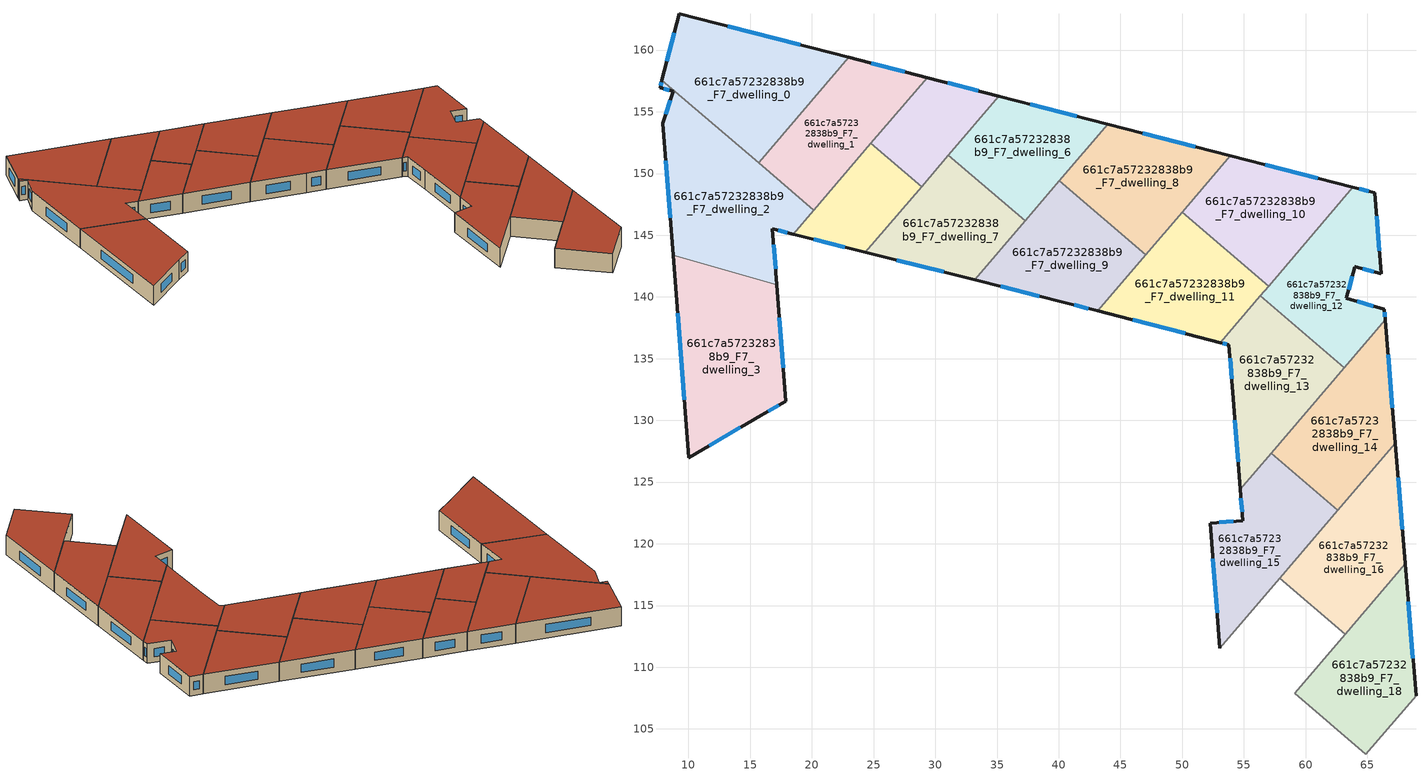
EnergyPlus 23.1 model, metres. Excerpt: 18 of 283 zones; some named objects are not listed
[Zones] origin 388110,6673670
661c7a57232838b9_F7_dwelling_0
 floor to 661c7a57232838b9_F6_dwelling_0 (EU_floor_Construction): 23,159.41 15.7,150.85 7.85,157.55 9.24,162.95 z21
 wall outside (EU_wall_Construction): 23,159.41 9.24,162.95 7.85,157.55 z21:24
 wall to 661c7a57232838b9_F7_dwelling_1 (EU_wall_Construction): 15.7,150.85 23,159.41 z21:24
 wall to 661c7a57232838b9_F7_dwelling_2 (EU_wall_Construction): 7.85,157.55 15.7,150.85 z21:24
 window (EU_Window_Construction): 19.07,160.42 13.18,161.94 / 8.85,161.41 8.25,159.1 z21.86:23.14
 roof outside (EU_roof_Construction): 15.7,150.85 23,159.41 9.24,162.95 7.85,157.55 z24
661c7a57232838b9_F7_dwelling_1
 floor to 661c7a57232838b9_F6_dwelling_1 (EU_floor_Construction): 29.34,157.77 20.16,147.04 15.7,150.85 23,159.41 z21
 wall outside (EU_wall_Construction): 29.34,157.77 23,159.41 z21:24
 wall to 661c7a57232838b9_F7_dwelling_5 (EU_wall_Construction): 20.16,147.04 24.78,152.44 z21:24
 wall to 661c7a57232838b9_F7_dwelling_2 (EU_wall_Construction): 15.7,150.85 20.16,147.04 z21:24
 wall to 661c7a57232838b9_F7_dwelling_4 (EU_wall_Construction): 24.78,152.44 29.34,157.77 z21:24
 window (EU_Window_Construction): 27.53,158.24 24.81,158.94 z21.86:23.14
 roof outside (EU_roof_Construction): 20.16,147.04 29.34,157.77 23,159.41 15.7,150.85 z24
661c7a57232838b9_F7_dwelling_10
 floor to 661c7a57232838b9_F6_dwelling_10 (EU_floor_Construction): 63.83,148.88 57,140.88 49.99,146.87 53.89,151.44 z21
 wall outside (EU_wall_Construction): 63.83,148.88 53.89,151.44 z21:24
 wall to 661c7a57232838b9_F7_dwelling_11 (EU_wall_Construction): 49.99,146.87 57,140.88 z21:24
 wall to 661c7a57232838b9_F7_dwelling_12 (EU_wall_Construction): 57,140.88 63.83,148.88 z21:24
 wall to 661c7a57232838b9_F7_dwelling_8 (EU_wall_Construction): 53.89,151.44 49.99,146.87 z21:24
 window (EU_Window_Construction): 60.99,149.61 56.73,150.71 z21.86:23.14
 roof outside (EU_roof_Construction): 57,140.88 63.83,148.88 53.89,151.44 49.99,146.87 z24
661c7a57232838b9_F7_dwelling_11
 floor to 661c7a57232838b9_F6_dwelling_11 (EU_floor_Construction): 57,140.88 53.09,136.31 43.15,138.87 49.99,146.87 z21
 wall outside (EU_wall_Construction): 43.15,138.87 53.09,136.31 z21:24
 wall to 661c7a57232838b9_F7_dwelling_13 (EU_wall_Construction): 53.09,136.31 56.32,140.09 z21:24
 wall to 661c7a57232838b9_F7_dwelling_9 (EU_wall_Construction): 47.05,143.44 43.15,138.87 z21:24
 wall to 661c7a57232838b9_F7_dwelling_12 (EU_wall_Construction): 56.32,140.09 57,140.88 z21:24
 wall to 661c7a57232838b9_F7_dwelling_8 (EU_wall_Construction): 49.99,146.87 47.05,143.44 z21:24
 window (EU_Window_Construction): 45.99,138.14 50.25,137.04 z21.86:23.14
 roof outside (EU_roof_Construction): 53.09,136.31 57,140.88 49.99,146.87 43.15,138.87 z24
661c7a57232838b9_F7_dwelling_12
 floor to 661c7a57232838b9_F6_dwelling_12 (EU_floor_Construction): 65.6,148.42 66.14,141.86 64.01,142.43 63.98,142.44 63.97,142.39 63.3,139.88 66.37,139.01 66.44,138.16 63.12,134.28 56.32,140.09 63.83,148.88 z21
 wall outside (EU_wall_Construction): 66.44,138.16 66.37,139.01 63.3,139.88 63.97,142.39 63.98,142.44 64.01,142.43 66.14,141.86 65.6,148.42 63.83,148.88 z21:24
 wall to 661c7a57232838b9_F7_dwelling_13 (EU_wall_Construction): 56.32,140.09 63.12,134.28 z21:24
 wall to 661c7a57232838b9_F7_dwelling_14 (EU_wall_Construction): 63.12,134.28 66.44,138.16 z21:24
 window (EU_Window_Construction): 65.09,148.55 64.34,148.75 / 65.98,143.74 65.75,146.55 / 64.62,142.27 65.53,142.02 / 63.49,140.6 63.78,141.67 / 65.49,139.26 64.18,139.63 / 66.42,138.41 66.39,138.77 z21.86:23.14
 roof outside (EU_roof_Construction): 63.12,134.28 66.44,138.16 66.37,139.01 63.3,139.88 63.97,142.39 63.98,142.44 64.01,142.43 66.14,141.86 65.6,148.42 63.83,148.88 56.32,140.09 z24
661c7a57232838b9_F7_dwelling_13
 floor to 661c7a57232838b9_F6_dwelling_13 (EU_floor_Construction): 63.12,134.28 54.7,124.43 54.09,132.26 53.79,136.13 53.09,136.31 56.32,140.09 z21
 wall outside (EU_wall_Construction): 53.09,136.31 53.79,136.13 54.09,132.26 54.7,124.43 z21:24
 wall to 661c7a57232838b9_F7_dwelling_15 (EU_wall_Construction): 54.7,124.43 57.2,127.34 z21:24
 wall to 661c7a57232838b9_F7_dwelling_14 (EU_wall_Construction): 57.2,127.34 63.12,134.28 z21:24
 window (EU_Window_Construction): 53.87,135.02 54,133.36 / 53.29,136.26 53.59,136.18 / 54.26,130.02 54.53,126.66 z21.86:23.14
 roof outside (EU_roof_Construction): 54.7,124.43 63.12,134.28 56.32,140.09 53.09,136.31 53.79,136.13 54.09,132.26 z24
661c7a57232838b9_F7_dwelling_14
 floor to 661c7a57232838b9_F6_dwelling_14 (EU_floor_Construction): 66.44,138.16 67.26,128.15 62.61,122.71 57.2,127.34 z21
 wall outside (EU_wall_Construction): 67.26,128.15 66.44,138.16 z21:24
 wall to 661c7a57232838b9_F7_dwelling_15 (EU_wall_Construction): 57.2,127.34 62.61,122.71 z21:24
 wall to 661c7a57232838b9_F7_dwelling_16 (EU_wall_Construction): 62.61,122.71 67.26,128.15 z21:24
 window (EU_Window_Construction): 67.03,131.01 66.67,135.3 z21.86:23.14
 roof outside (EU_roof_Construction): 62.61,122.71 67.26,128.15 66.44,138.16 57.2,127.34 z24
661c7a57232838b9_F7_dwelling_15
 floor to 661c7a57232838b9_F6_dwelling_15 (EU_floor_Construction): 62.61,122.71 53.06,111.53 52.26,121.67 54.9,121.88 54.7,124.43 57.2,127.34 z21
 wall outside (EU_wall_Construction): 54.7,124.43 54.9,121.88 52.26,121.67 53.06,111.53 z21:24
 wall to 661c7a57232838b9_F7_dwelling_17 (EU_wall_Construction): 53.06,111.53 57.9,117.2 z21:24
 wall to 661c7a57232838b9_F7_dwelling_16 (EU_wall_Construction): 57.9,117.2 62.61,122.71 z21:24
 window (EU_Window_Construction): 54.15,121.82 53.02,121.73 / 54.76,123.7 54.85,122.61 / 52.49,118.77 52.83,114.42 z21.86:23.14
 roof outside (EU_roof_Construction): 53.06,111.53 62.61,122.71 57.2,127.34 54.7,124.43 54.9,121.88 52.26,121.67 z24
661c7a57232838b9_F7_dwelling_16
 floor to 661c7a57232838b9_F6_dwelling_16 (EU_floor_Construction): 67.26,128.15 68.06,118.37 63.2,112.68 57.9,117.2 z21
 wall outside (EU_wall_Construction): 68.06,118.37 67.26,128.15 z21:24
 wall to 661c7a57232838b9_F7_dwelling_18 (EU_wall_Construction): 63.2,112.68 68.06,118.37 z21:24
 wall to 661c7a57232838b9_F7_dwelling_17 (EU_wall_Construction): 57.9,117.2 63.2,112.68 z21:24
 window (EU_Window_Construction): 67.83,121.17 67.49,125.36 z21.86:23.14
 roof outside (EU_roof_Construction): 63.2,112.68 68.06,118.37 67.26,128.15 57.9,117.2 z24
661c7a57232838b9_F7_dwelling_18
 floor to 661c7a57232838b9_F6_dwelling_18 (EU_floor_Construction): 68.06,118.37 68.94,107.68 64.89,102.94 59.1,107.88 z21
 wall outside (EU_wall_Construction): 68.94,107.68 68.06,118.37 z21:24
 wall to 661c7a57232838b9_F7_dwelling_19 (EU_wall_Construction): 59.1,107.88 64.89,102.94 z21:24
 wall to 661c7a57232838b9_F7_dwelling_20 (EU_wall_Construction): 64.89,102.94 68.94,107.68 z21:24
 wall to 661c7a57232838b9_F7_dwelling_17 (EU_wall_Construction): 63.2,112.68 59.1,107.89 z21:24
 window (EU_Window_Construction): 68.69,110.74 68.31,115.32 z21.86:23.14
 roof outside (EU_roof_Construction): 64.89,102.94 68.94,107.68 68.06,118.37 59.1,107.88 z24
661c7a57232838b9_F7_dwelling_2
 floor to 661c7a57232838b9_F6_dwelling_2 (EU_floor_Construction): 20.16,147.04 18.49,145.08 16.8,145.5 17.16,141 8.75,143.36 7.91,154.09 8.76,156.66 7.69,156.93 7.85,157.55 z21
 wall outside (EU_wall_Construction): 7.85,157.55 7.69,156.93 8.76,156.66 7.91,154.09 8.75,143.36 / 17.16,141 16.8,145.5 18.49,145.08 z21:24
 wall to 661c7a57232838b9_F7_dwelling_3 (EU_wall_Construction): 8.75,143.36 17.16,141 z21:24
 wall to 661c7a57232838b9_F7_dwelling_5 (EU_wall_Construction): 18.49,145.08 20.16,147.03 z21:24
 window (EU_Window_Construction): 8.52,155.92 8.15,154.82 / 8,156.85 8.45,156.74 / 7.81,157.38 7.74,157.11 / 17.29,145.38 18.01,145.2 / 17.06,142.29 16.91,144.22 / 8.15,151.02 8.51,146.43 z21.86:23.14
 roof outside (EU_roof_Construction): 17.16,141 16.8,145.5 18.49,145.08 20.16,147.04 7.85,157.55 7.69,156.93 8.76,156.66 7.91,154.09 8.75,143.36 z24
661c7a57232838b9_F7_dwelling_3
 floor to 661c7a57232838b9_F6_dwelling_3 (EU_floor_Construction): 17.16,141 17.89,131.55 15.88,130.43 10.03,126.97 8.75,143.36 z21
 wall outside (EU_wall_Construction): 8.75,143.36 10.03,126.97 15.88,130.43 17.89,131.55 17.16,141 z21:24
 window (EU_Window_Construction): 16.45,130.75 17.32,131.23 / 11.7,127.96 14.2,129.44 / 9.12,138.68 9.66,131.65 / 17.68,134.25 17.37,138.3 z21.86:23.14
 roof outside (EU_roof_Construction): 15.88,130.43 17.89,131.55 17.16,141 8.75,143.36 10.03,126.97 z24
661c7a57232838b9_F7_dwelling_4
 floor to 661c7a57232838b9_F6_dwelling_4 (EU_floor_Construction): 35.15,156.27 28.88,148.93 24.78,152.44 29.34,157.77 z21
 wall outside (EU_wall_Construction): 35.15,156.27 29.34,157.77 z21:24
 wall to 661c7a57232838b9_F7_dwelling_5 (EU_wall_Construction): 24.78,152.44 28.88,148.93 z21:24
 wall to 661c7a57232838b9_F7_dwelling_6 (EU_wall_Construction): 31.05,151.48 35.15,156.27 z21:24
 wall to 661c7a57232838b9_F7_dwelling_7 (EU_wall_Construction): 28.88,148.93 31.05,151.48 z21:24
 window (EU_Window_Construction): 33.49,156.7 31,157.34 z21.86:23.14
 roof outside (EU_roof_Construction): 28.88,148.93 35.15,156.27 29.34,157.77 24.78,152.44 z24
661c7a57232838b9_F7_dwelling_5
 floor to 661c7a57232838b9_F6_dwelling_5 (EU_floor_Construction): 28.88,148.93 24.33,143.61 18.49,145.08 24.78,152.44 z21
 wall outside (EU_wall_Construction): 18.49,145.08 24.33,143.61 z21:24
 wall to 661c7a57232838b9_F7_dwelling_7 (EU_wall_Construction): 24.33,143.61 28.88,148.93 z21:24
 window (EU_Window_Construction): 20.16,144.66 22.66,144.03 z21.86:23.14
 roof outside (EU_roof_Construction): 24.33,143.61 28.88,148.93 24.78,152.44 18.49,145.08 z24
661c7a57232838b9_F7_dwelling_6
 floor to 661c7a57232838b9_F6_dwelling_6 (EU_floor_Construction): 43.97,154 37.27,146.16 31.05,151.48 35.15,156.27 z21
 wall outside (EU_wall_Construction): 43.97,154 35.15,156.27 z21:24
 wall to 661c7a57232838b9_F7_dwelling_7 (EU_wall_Construction): 31.05,151.48 37.27,146.16 z21:24
 wall to 661c7a57232838b9_F7_dwelling_8 (EU_wall_Construction): 40.05,149.42 43.97,154 z21:24
 wall to 661c7a57232838b9_F7_dwelling_9 (EU_wall_Construction): 37.27,146.16 40.05,149.42 z21:24
 window (EU_Window_Construction): 41.45,154.65 37.67,155.62 z21.86:23.14
 roof outside (EU_roof_Construction): 37.27,146.16 43.97,154 35.15,156.27 31.05,151.48 z24
661c7a57232838b9_F7_dwelling_7
 floor to 661c7a57232838b9_F6_dwelling_7 (EU_floor_Construction): 37.27,146.16 33.19,141.39 24.33,143.61 31.05,151.48 z21
 wall outside (EU_wall_Construction): 24.33,143.61 33.19,141.39 z21:24
 wall to 661c7a57232838b9_F7_dwelling_9 (EU_wall_Construction): 33.19,141.39 37.27,146.16 z21:24
 window (EU_Window_Construction): 26.86,142.98 30.66,142.02 z21.86:23.14
 roof outside (EU_roof_Construction): 33.19,141.39 37.27,146.16 31.05,151.48 24.33,143.61 z24
661c7a57232838b9_F7_dwelling_8
 floor to 661c7a57232838b9_F6_dwelling_8 (EU_floor_Construction): 53.89,151.44 47.05,143.44 40.05,149.42 43.97,154 z21
 wall outside (EU_wall_Construction): 53.89,151.44 43.97,154 z21:24
 wall to 661c7a57232838b9_F7_dwelling_9 (EU_wall_Construction): 40.05,149.42 47.05,143.44 z21:24
 window (EU_Window_Construction): 51.06,152.17 46.8,153.27 z21.86:23.14
 roof outside (EU_roof_Construction): 47.05,143.44 53.89,151.44 43.97,154 40.05,149.42 z24
661c7a57232838b9_F7_dwelling_9
 floor to 661c7a57232838b9_F6_dwelling_9 (EU_floor_Construction): 47.05,143.44 43.15,138.87 40.51,139.55 33.19,141.39 40.05,149.42 z21
 wall outside (EU_wall_Construction): 33.19,141.39 40.51,139.55 43.15,138.87 z21:24
 window (EU_Window_Construction): 41.27,139.35 42.4,139.06 / 35.28,140.86 38.42,140.07 z21.86:23.14
 roof outside (EU_roof_Construction): 43.15,138.87 47.05,143.44 40.05,149.42 33.19,141.39 40.51,139.55 z24
[Building]
EU S2 Campaign: North Axis=0; Terrain=City; Solar Distribution=FullExterior
[Site:Location]
Helsinki-Vantaa.AP: Latitude=60.317; Longitude=24.963; Time Zone=2; Elevation=54.6
[SizingPeriod:WeatherFileDays]
AnnualSizingPeriod: Begin Month=1; Begin Day of Month=1; End Month=12; End Day of Month=31; Day of Week for Start Day=Monday; Use Weather File Daylight Saving Period=No; Use Weather File Rain and Snow Indicators=No
[MATERIAL]
EU_InternalMass_Material: Roughness=MediumRough; Thickness=0.1; Conductivity=1; Density=1800; Specific Heat=900; Thermal Absorptance=0.9; Solar Absorptance=0.7; Visible Absorptance=0.7
[MATERIAL:NOMASS] Roughness=MediumRough; Thermal Absorptance=0.9; Solar Absorptance=0.7; Visible Absorptance=0.7
Name | Thermal Resistance
EU_wall_NoMass | 5.91765
EU_roof_NoMass | 11.1778
EU_floor_NoMass | 6.2875
[WINDOWMATERIAL:SIMPLEGLAZINGSYSTEM]
EU_Window_SimpleGlazing: UFactor=0.994035; Solar Heat Gain Coefficient=0.7; Visible Transmittance=0.7
[CONSTRUCTION]
EU_wall_Construction: EU_wall_NoMass
EU_roof_Construction: EU_roof_NoMass
EU_floor_Construction: EU_floor_NoMass
EU_Window_Construction: EU_Window_SimpleGlazing
EU_InternalMass_Construction: EU_InternalMass_Material
[ZONE] Type=1; Multiplier=1; Ceiling Height=autocalculate; Floor Area=autocalculate; Part of Total Floor Area=Yes
Name | Volume
661c7a57232838b9_F7_dwelling_0 | 292.928
661c7a57232838b9_F7_dwelling_1 | 223.657
661c7a57232838b9_F7_dwelling_10; 661c7a57232838b9_F7_dwelling_11 | 228.649
661c7a57232838b9_F7_dwelling_12 | 228.669
661c7a57232838b9_F7_dwelling_13 | 228.664
661c7a57232838b9_F7_dwelling_14 | 228.665
661c7a57232838b9_F7_dwelling_15 | 228.65
661c7a57232838b9_F7_dwelling_16 | 228.681
661c7a57232838b9_F7_dwelling_18 | 228.672
661c7a57232838b9_F7_dwelling_2 | 317.031
661c7a57232838b9_F7_dwelling_3 | 318.006
661c7a57232838b9_F7_dwelling_4 | 134.826
661c7a57232838b9_F7_dwelling_5 | 134.834
661c7a57232838b9_F7_dwelling_6 | 203.971
661c7a57232838b9_F7_dwelling_7 | 203.984
661c7a57232838b9_F7_dwelling_8 | 228.654
661c7a57232838b9_F7_dwelling_9 | 228.656
[INTERNALMASS] Construction=EU_InternalMass_Construction
Name | Zone or ZoneList | Surface Area
661c7a57232838b9_F7_dwelling_0_EU_InternalMass | 661c7a57232838b9_F7_dwelling_0 | 97.6416
661c7a57232838b9_F7_dwelling_1_EU_InternalMass | 661c7a57232838b9_F7_dwelling_1 | 74.5567
661c7a57232838b9_F7_dwelling_2_EU_InternalMass | 661c7a57232838b9_F7_dwelling_2 | 105.686
661c7a57232838b9_F7_dwelling_3_EU_InternalMass | 661c7a57232838b9_F7_dwelling_3 | 105.991
661c7a57232838b9_F7_dwelling_4_EU_InternalMass | 661c7a57232838b9_F7_dwelling_4 | 44.9412
661c7a57232838b9_F7_dwelling_5_EU_InternalMass | 661c7a57232838b9_F7_dwelling_5 | 44.9442
661c7a57232838b9_F7_dwelling_6_EU_InternalMass | 661c7a57232838b9_F7_dwelling_6 | 67.9872
661c7a57232838b9_F7_dwelling_7_EU_InternalMass | 661c7a57232838b9_F7_dwelling_7 | 67.9932
661c7a57232838b9_F7_dwelling_8_EU_InternalMass | 661c7a57232838b9_F7_dwelling_8 | 76.2191
661c7a57232838b9_F7_dwelling_9_EU_InternalMass | 661c7a57232838b9_F7_dwelling_9 | 76.222
661c7a57232838b9_F7_dwelling_10_EU_InternalMass | 661c7a57232838b9_F7_dwelling_10 | 76.2171
661c7a57232838b9_F7_dwelling_11_EU_InternalMass | 661c7a57232838b9_F7_dwelling_11 | 76.2164
661c7a57232838b9_F7_dwelling_12_EU_InternalMass | 661c7a57232838b9_F7_dwelling_12 | 76.2225
661c7a57232838b9_F7_dwelling_13_EU_InternalMass | 661c7a57232838b9_F7_dwelling_13 | 76.2212
661c7a57232838b9_F7_dwelling_14_EU_InternalMass | 661c7a57232838b9_F7_dwelling_14 | 76.2195
661c7a57232838b9_F7_dwelling_15_EU_InternalMass | 661c7a57232838b9_F7_dwelling_15 | 76.2178
661c7a57232838b9_F7_dwelling_16_EU_InternalMass | 661c7a57232838b9_F7_dwelling_16 | 76.2284
661c7a57232838b9_F7_dwelling_18_EU_InternalMass | 661c7a57232838b9_F7_dwelling_18 | 76.223
[OTHEREQUIPMENT] Fuel Type=Electricity; Design Level Calculation Method=Watts/Area; Power per Zone Floor Area=1; Fraction Latent=0; Fraction Radiant=0; Fraction Lost=0; Carbon Dioxide Generation Rate=0; EndUse Subcategory=EU_Step8_InternalGains
Name | Zone or ZoneList or Space or SpaceList | Schedule
EU_Step8_InternalGain_661c7a57232838b9_F7_dwelling_0_f000 | 661c7a57232838b9_F7_dwelling_0 | EU_Step8_GainSchedule_661c7a57232838b9_F7_dwelling_0_f000
EU_Step8_InternalGain_661c7a57232838b9_F7_dwelling_1_f000 | 661c7a57232838b9_F7_dwelling_1 | EU_Step8_GainSchedule_661c7a57232838b9_F7_dwelling_1_f000
EU_Step8_InternalGain_661c7a57232838b9_F7_dwelling_2_f000 | 661c7a57232838b9_F7_dwelling_2 | EU_Step8_GainSchedule_661c7a57232838b9_F7_dwelling_2_f000
EU_Step8_InternalGain_661c7a57232838b9_F7_dwelling_3_f000 | 661c7a57232838b9_F7_dwelling_3 | EU_Step8_GainSchedule_661c7a57232838b9_F7_dwelling_3_f000
EU_Step8_InternalGain_661c7a57232838b9_F7_dwelling_4_f000 | 661c7a57232838b9_F7_dwelling_4 | EU_Step8_GainSchedule_661c7a57232838b9_F7_dwelling_4_f000
EU_Step8_InternalGain_661c7a57232838b9_F7_dwelling_5_f000 | 661c7a57232838b9_F7_dwelling_5 | EU_Step8_GainSchedule_661c7a57232838b9_F7_dwelling_5_f000
EU_Step8_InternalGain_661c7a57232838b9_F7_dwelling_6_f000 | 661c7a57232838b9_F7_dwelling_6 | EU_Step8_GainSchedule_661c7a57232838b9_F7_dwelling_6_f000
EU_Step8_InternalGain_661c7a57232838b9_F7_dwelling_7_f000 | 661c7a57232838b9_F7_dwelling_7 | EU_Step8_GainSchedule_661c7a57232838b9_F7_dwelling_7_f000
EU_Step8_InternalGain_661c7a57232838b9_F7_dwelling_8_f000 | 661c7a57232838b9_F7_dwelling_8 | EU_Step8_GainSchedule_661c7a57232838b9_F7_dwelling_8_f000
EU_Step8_InternalGain_661c7a57232838b9_F7_dwelling_9_f000 | 661c7a57232838b9_F7_dwelling_9 | EU_Step8_GainSchedule_661c7a57232838b9_F7_dwelling_9_f000
EU_Step8_InternalGain_661c7a57232838b9_F7_dwelling_10_f000 | 661c7a57232838b9_F7_dwelling_10 | EU_Step8_GainSchedule_661c7a57232838b9_F7_dwelling_10_f000
EU_Step8_InternalGain_661c7a57232838b9_F7_dwelling_11_f000 | 661c7a57232838b9_F7_dwelling_11 | EU_Step8_GainSchedule_661c7a57232838b9_F7_dwelling_11_f000
EU_Step8_InternalGain_661c7a57232838b9_F7_dwelling_12_f000 | 661c7a57232838b9_F7_dwelling_12 | EU_Step8_GainSchedule_661c7a57232838b9_F7_dwelling_12_f000
EU_Step8_InternalGain_661c7a57232838b9_F7_dwelling_13_f000 | 661c7a57232838b9_F7_dwelling_13 | EU_Step8_GainSchedule_661c7a57232838b9_F7_dwelling_13_f000
EU_Step8_InternalGain_661c7a57232838b9_F7_dwelling_14_f000 | 661c7a57232838b9_F7_dwelling_14 | EU_Step8_GainSchedule_661c7a57232838b9_F7_dwelling_14_f000
EU_Step8_InternalGain_661c7a57232838b9_F7_dwelling_15_f000 | 661c7a57232838b9_F7_dwelling_15 | EU_Step8_GainSchedule_661c7a57232838b9_F7_dwelling_15_f000
EU_Step8_InternalGain_661c7a57232838b9_F7_dwelling_16_f000 | 661c7a57232838b9_F7_dwelling_16 | EU_Step8_GainSchedule_661c7a57232838b9_F7_dwelling_16_f000
EU_Step8_InternalGain_661c7a57232838b9_F7_dwelling_18_f000 | 661c7a57232838b9_F7_dwelling_18 | EU_Step8_GainSchedule_661c7a57232838b9_F7_dwelling_18_f000
[ZONEVENTILATION:DESIGNFLOWRATE] Schedule=EU_AlwaysOn; Design Flow Rate Calculation Method=AirChanges/Hour; Air Changes per Hour=0.596421; Ventilation Type=Natural; Fan Pressure Rise=0; Fan Total Efficiency=1; Constant Term Coefficient=1; Temperature Term Coefficient=0; Velocity Term Coefficient=0; Velocity Squared Term Coefficient=0; Minimum Indoor Temperature=-100; Maximum Indoor Temperature=100; Delta Temperature=-100; Minimum Outdoor Temperature=-100; Maximum Outdoor Temperature=100; Maximum Wind Speed=40
Name | Zone or ZoneList or Space or SpaceList
EU_ConstantAir_661c7a57232838b9_F7_dwelling_0 | 661c7a57232838b9_F7_dwelling_0
EU_ConstantAir_661c7a57232838b9_F7_dwelling_1 | 661c7a57232838b9_F7_dwelling_1
EU_ConstantAir_661c7a57232838b9_F7_dwelling_2 | 661c7a57232838b9_F7_dwelling_2
EU_ConstantAir_661c7a57232838b9_F7_dwelling_3 | 661c7a57232838b9_F7_dwelling_3
EU_ConstantAir_661c7a57232838b9_F7_dwelling_4 | 661c7a57232838b9_F7_dwelling_4
EU_ConstantAir_661c7a57232838b9_F7_dwelling_5 | 661c7a57232838b9_F7_dwelling_5
EU_ConstantAir_661c7a57232838b9_F7_dwelling_6 | 661c7a57232838b9_F7_dwelling_6
EU_ConstantAir_661c7a57232838b9_F7_dwelling_7 | 661c7a57232838b9_F7_dwelling_7
EU_ConstantAir_661c7a57232838b9_F7_dwelling_8 | 661c7a57232838b9_F7_dwelling_8
EU_ConstantAir_661c7a57232838b9_F7_dwelling_9 | 661c7a57232838b9_F7_dwelling_9
EU_ConstantAir_661c7a57232838b9_F7_dwelling_10 | 661c7a57232838b9_F7_dwelling_10
EU_ConstantAir_661c7a57232838b9_F7_dwelling_11 | 661c7a57232838b9_F7_dwelling_11
EU_ConstantAir_661c7a57232838b9_F7_dwelling_12 | 661c7a57232838b9_F7_dwelling_12
EU_ConstantAir_661c7a57232838b9_F7_dwelling_13 | 661c7a57232838b9_F7_dwelling_13
EU_ConstantAir_661c7a57232838b9_F7_dwelling_14 | 661c7a57232838b9_F7_dwelling_14
EU_ConstantAir_661c7a57232838b9_F7_dwelling_15 | 661c7a57232838b9_F7_dwelling_15
EU_ConstantAir_661c7a57232838b9_F7_dwelling_16 | 661c7a57232838b9_F7_dwelling_16
EU_ConstantAir_661c7a57232838b9_F7_dwelling_18 | 661c7a57232838b9_F7_dwelling_18
[HVACTEMPLATE:ZONE:IDEALLOADSAIRSYSTEM] System Availability Schedule=EU_AlwaysOn; Maximum Heating Supply Air Temperature=50; Minimum Cooling Supply Air Temperature=13; Maximum Heating Supply Air Humidity Ratio=0.0156; Minimum Cooling Supply Air Humidity Ratio=0.0077; Heating Limit=NoLimit; Cooling Limit=NoLimit; Heating Availability Schedule=EU_AlwaysOn; Cooling Availability Schedule=EU_CoolingOff; Dehumidification Control Type=ConstantSensibleHeatRatio; Cooling Sensible Heat Ratio=0.7; Dehumidification Setpoint=60; Humidification Control Type=None; Humidification Setpoint=30; Outdoor Air Method=None; Outdoor Air Flow Rate per Person=0.00944; Outdoor Air Flow Rate per Zone Floor Area=0; Outdoor Air Flow Rate per Zone=0; Demand Controlled Ventilation Type=None; Outdoor Air Economizer Type=NoEconomizer; Heat Recovery Type=None; Sensible Heat Recovery Effectiveness=0.7; Latent Heat Recovery Effectiveness=0.65
Name | Template Thermostat
661c7a57232838b9_F7_dwelling_0 | EU_HeatOnly_661c7a57232838b9_F7_dwelling_0
661c7a57232838b9_F7_dwelling_1 | EU_HeatOnly_661c7a57232838b9_F7_dwelling_1
661c7a57232838b9_F7_dwelling_2 | EU_HeatOnly_661c7a57232838b9_F7_dwelling_2
661c7a57232838b9_F7_dwelling_3 | EU_HeatOnly_661c7a57232838b9_F7_dwelling_3
661c7a57232838b9_F7_dwelling_4 | EU_HeatOnly_661c7a57232838b9_F7_dwelling_4
661c7a57232838b9_F7_dwelling_5 | EU_HeatOnly_661c7a57232838b9_F7_dwelling_5
661c7a57232838b9_F7_dwelling_6 | EU_HeatOnly_661c7a57232838b9_F7_dwelling_6
661c7a57232838b9_F7_dwelling_7 | EU_HeatOnly_661c7a57232838b9_F7_dwelling_7
661c7a57232838b9_F7_dwelling_8 | EU_HeatOnly_661c7a57232838b9_F7_dwelling_8
661c7a57232838b9_F7_dwelling_9 | EU_HeatOnly_661c7a57232838b9_F7_dwelling_9
661c7a57232838b9_F7_dwelling_10 | EU_HeatOnly_661c7a57232838b9_F7_dwelling_10
661c7a57232838b9_F7_dwelling_11 | EU_HeatOnly_661c7a57232838b9_F7_dwelling_11
661c7a57232838b9_F7_dwelling_12 | EU_HeatOnly_661c7a57232838b9_F7_dwelling_12
661c7a57232838b9_F7_dwelling_13 | EU_HeatOnly_661c7a57232838b9_F7_dwelling_13
661c7a57232838b9_F7_dwelling_14 | EU_HeatOnly_661c7a57232838b9_F7_dwelling_14
661c7a57232838b9_F7_dwelling_15 | EU_HeatOnly_661c7a57232838b9_F7_dwelling_15
661c7a57232838b9_F7_dwelling_16 | EU_HeatOnly_661c7a57232838b9_F7_dwelling_16
661c7a57232838b9_F7_dwelling_18 | EU_HeatOnly_661c7a57232838b9_F7_dwelling_18
[SIZING:ZONE] Zone Cooling Design Supply Air Temperature Input Method=SupplyAirTemperature; Zone Cooling Design Supply Air Temperature=13; Zone Heating Design Supply Air Temperature Input Method=SupplyAirTemperature; Zone Heating Design Supply Air Temperature=50; Zone Cooling Design Supply Air Humidity Ratio=0.008; Zone Heating Design Supply Air Humidity Ratio=0.008; Cooling Design Air Flow Method=DesignDay; Cooling Design Air Flow Rate=0; Cooling Minimum Air Flow per Zone Floor Area=0.000762; Cooling Minimum Air Flow=0; Cooling Minimum Air Flow Fraction=0.2; Heating Design Air Flow Method=DesignDay; Heating Design Air Flow Rate=0; Heating Maximum Air Flow per Zone Floor Area=0.002032; Heating Maximum Air Flow=0.141576; Heating Maximum Air Flow Fraction=0.3; Account for Dedicated Outdoor Air System=No; Dedicated Outdoor Air System Control Strategy=NeutralSupplyAir; Dedicated Outdoor Air Low Setpoint Temperature for Design=autosize; Dedicated Outdoor Air High Setpoint Temperature for Design=autosize; Zone Load Sizing Method=Sensible Load Only No Latent Load; Zone Latent Cooling Design Supply Air Humidity Ratio Input Method=HumidityRatioDifference; Zone Cooling Design Supply Air Humidity Ratio Difference=0.005; Zone Latent Heating Design Supply Air Humidity Ratio Input Method=HumidityRatioDifference; Zone Humidification Design Supply Air Humidity Ratio Difference=0.005
661c7a57232838b9_F7_dwelling_0; 661c7a57232838b9_F7_dwelling_1; 661c7a57232838b9_F7_dwelling_2; 661c7a57232838b9_F7_dwelling_3; 661c7a57232838b9_F7_dwelling_4; 661c7a57232838b9_F7_dwelling_5; 661c7a57232838b9_F7_dwelling_6; 661c7a57232838b9_F7_dwelling_7; 661c7a57232838b9_F7_dwelling_8; 661c7a57232838b9_F7_dwelling_9; 661c7a57232838b9_F7_dwelling_10; 661c7a57232838b9_F7_dwelling_11; 661c7a57232838b9_F7_dwelling_12; 661c7a57232838b9_F7_dwelling_13; 661c7a57232838b9_F7_dwelling_14; 661c7a57232838b9_F7_dwelling_15; 661c7a57232838b9_F7_dwelling_16; 661c7a57232838b9_F7_dwelling_18
[SCHEDULE:CONSTANT]
Name | Hourly Value
EU_AlwaysOn | 1
EU_CoolingOff | 0
[SCHEDULE:FILE] Column Number=1; Rows to Skip at Top=0; Number of Hours of Data=8760; Column Separator=Comma; Interpolate to Timestep=No; Minutes per Item=60; Adjust Schedule for Daylight Savings=Yes
Name | File
EU_Step8_GainSchedule_661c7a57232838b9_F7_dwelling_0_f000 | ../../schedules/661c7a57232838b9/661c7a57232838b9_F7_dwelling_0_f000_gain.csv
EU_Step8_GainSchedule_661c7a57232838b9_F7_dwelling_1_f000 | ../../schedules/661c7a57232838b9/661c7a57232838b9_F7_dwelling_1_f000_gain.csv
EU_Step8_GainSchedule_661c7a57232838b9_F7_dwelling_2_f000 | ../../schedules/661c7a57232838b9/661c7a57232838b9_F7_dwelling_2_f000_gain.csv
EU_Step8_GainSchedule_661c7a57232838b9_F7_dwelling_3_f000 | ../../schedules/661c7a57232838b9/661c7a57232838b9_F7_dwelling_3_f000_gain.csv
EU_Step8_GainSchedule_661c7a57232838b9_F7_dwelling_4_f000 | ../../schedules/661c7a57232838b9/661c7a57232838b9_F7_dwelling_4_f000_gain.csv
EU_Step8_GainSchedule_661c7a57232838b9_F7_dwelling_5_f000 | ../../schedules/661c7a57232838b9/661c7a57232838b9_F7_dwelling_5_f000_gain.csv
EU_Step8_GainSchedule_661c7a57232838b9_F7_dwelling_6_f000 | ../../schedules/661c7a57232838b9/661c7a57232838b9_F7_dwelling_6_f000_gain.csv
EU_Step8_GainSchedule_661c7a57232838b9_F7_dwelling_7_f000 | ../../schedules/661c7a57232838b9/661c7a57232838b9_F7_dwelling_7_f000_gain.csv
EU_Step8_GainSchedule_661c7a57232838b9_F7_dwelling_8_f000 | ../../schedules/661c7a57232838b9/661c7a57232838b9_F7_dwelling_8_f000_gain.csv
EU_Step8_GainSchedule_661c7a57232838b9_F7_dwelling_9_f000 | ../../schedules/661c7a57232838b9/661c7a57232838b9_F7_dwelling_9_f000_gain.csv
EU_Step8_GainSchedule_661c7a57232838b9_F7_dwelling_10_f000 | ../../schedules/661c7a57232838b9/661c7a57232838b9_F7_dwelling_10_f000_gain.csv
EU_Step8_GainSchedule_661c7a57232838b9_F7_dwelling_11_f000 | ../../schedules/661c7a57232838b9/661c7a57232838b9_F7_dwelling_11_f000_gain.csv
EU_Step8_GainSchedule_661c7a57232838b9_F7_dwelling_12_f000 | ../../schedules/661c7a57232838b9/661c7a57232838b9_F7_dwelling_12_f000_gain.csv
EU_Step8_GainSchedule_661c7a57232838b9_F7_dwelling_13_f000 | ../../schedules/661c7a57232838b9/661c7a57232838b9_F7_dwelling_13_f000_gain.csv
EU_Step8_GainSchedule_661c7a57232838b9_F7_dwelling_14_f000 | ../../schedules/661c7a57232838b9/661c7a57232838b9_F7_dwelling_14_f000_gain.csv
EU_Step8_GainSchedule_661c7a57232838b9_F7_dwelling_15_f000 | ../../schedules/661c7a57232838b9/661c7a57232838b9_F7_dwelling_15_f000_gain.csv
EU_Step8_GainSchedule_661c7a57232838b9_F7_dwelling_16_f000 | ../../schedules/661c7a57232838b9/661c7a57232838b9_F7_dwelling_16_f000_gain.csv
EU_Step8_GainSchedule_661c7a57232838b9_F7_dwelling_18_f000 | ../../schedules/661c7a57232838b9/661c7a57232838b9_F7_dwelling_18_f000_gain.csv
